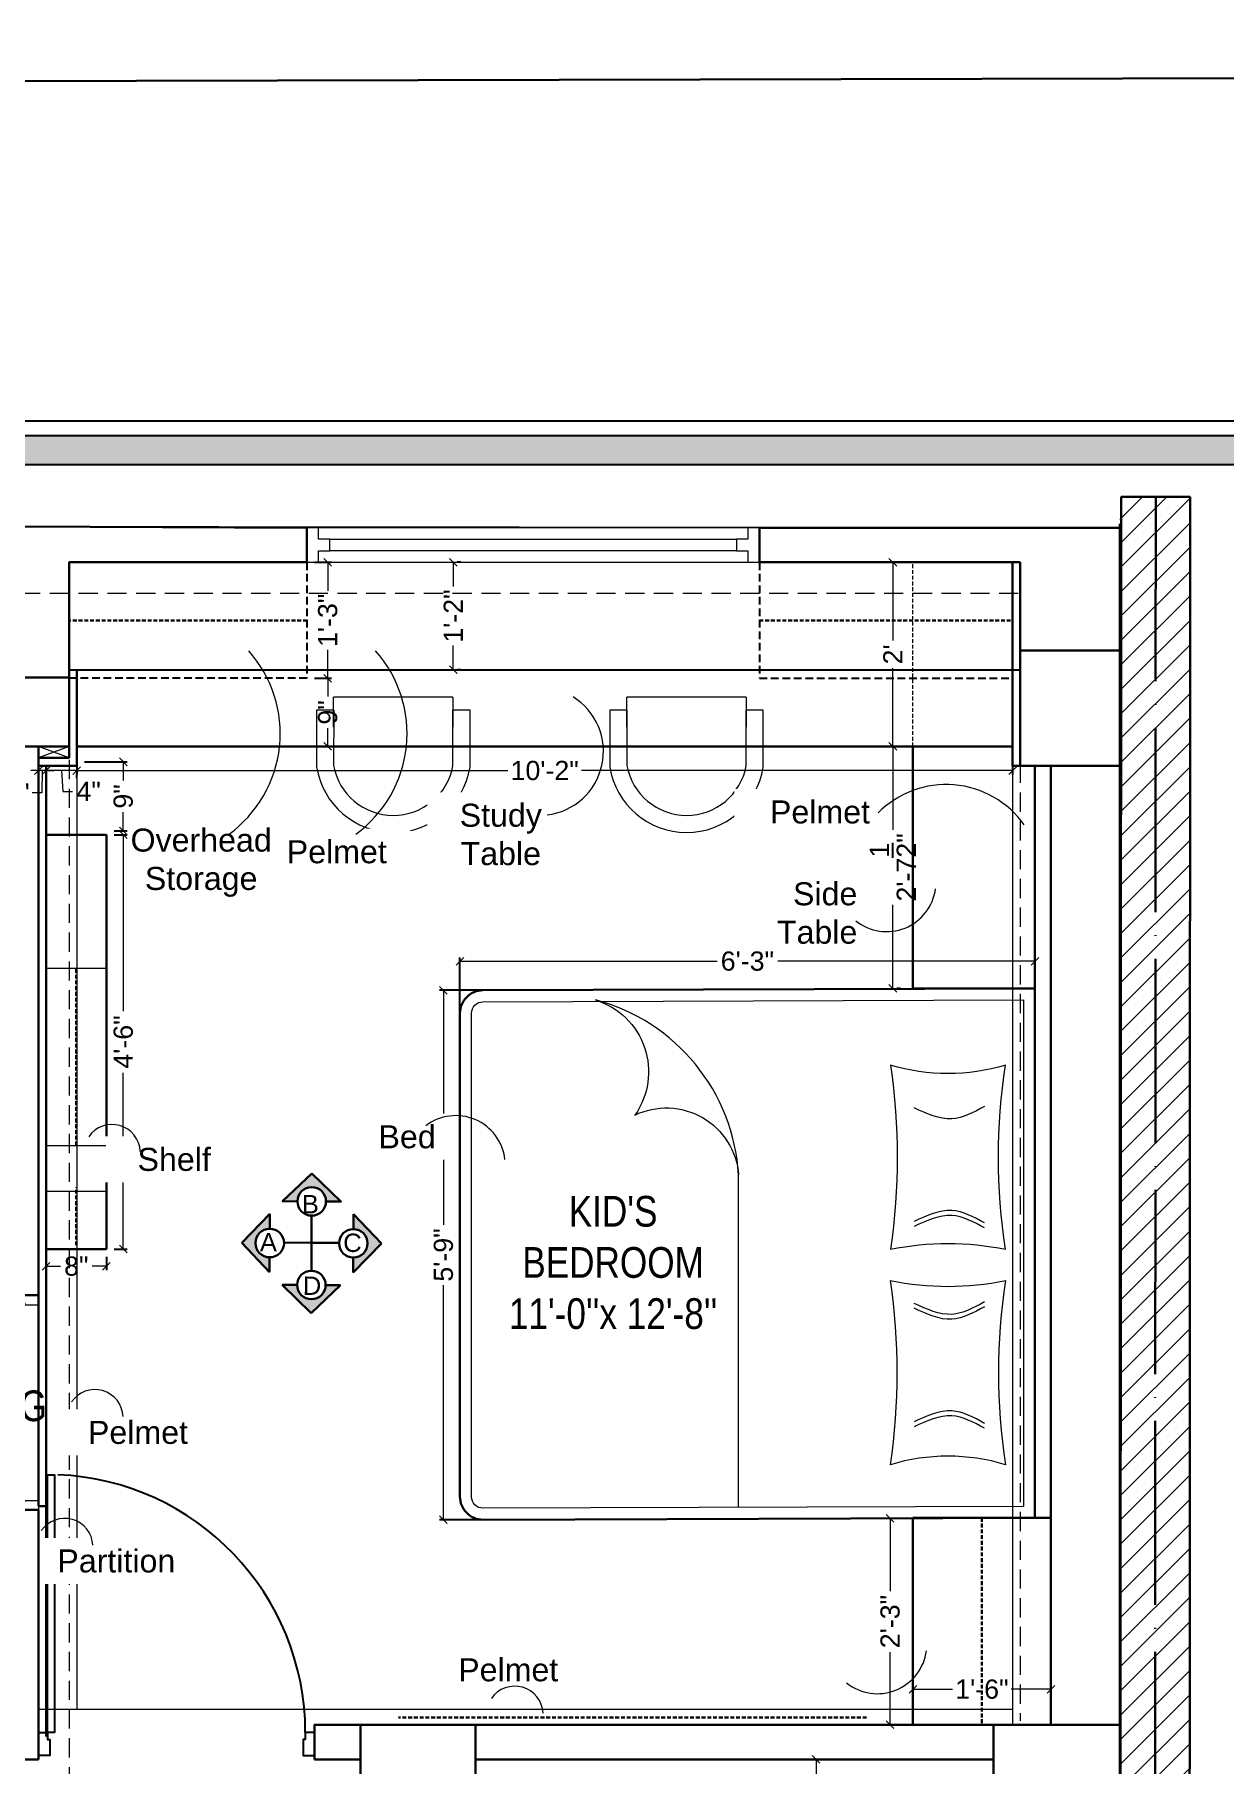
# Model space of a CAD drawing. Header units: millimetres. Extents: x 56222 to 3066687, y -650199 to -121287.
# Drawn here: x 127845.1 to 128000.2, y -185276.4 to -185050.9 of the extents above; entities that cross this region are included whole.
import ezdxf

# ---------------------------------------------------------------- set-up
doc = ezdxf.new("R2010")
doc.units = ezdxf.units.MM
doc.header["$MEASUREMENT"] = 0
doc.header["$PDMODE"] = 35
for name, pattern in [('00 . GROUND FLOOR$0$DASHED', [0.75, 0.5, -0.25]), ('00-Floor Plan$0$DASHED', [0.75, 0.5, -0.25]), ('ACAD_ISO04W100', [30, 24, -3, 0, -3]), ('DASHED', [0.75, 0.5, -0.25]), ('DASHED2', [0.375, 0.25, -0.125]), ('DASHEDX2', [1.5, 1, -0.5])]:
    doc.linetypes.add(name, pattern=pattern)
doc.layers.get('Defpoints').update_dxf_attribs({"color": 220})
doc.layers.add('AR DOOR', color=40, linetype='Continuous')
doc.layers.add('AR ELE-5', color=134, linetype='Continuous')
for name, color, linetype, lineweight in [('COLUMN', 1, 'Continuous', 30), ('dim05', 1, 'Continuous', 13), ('FIRST FLOOR', 7, 'Continuous', 9), ('FIRST FLOOR ( TEXT )', 7, 'Continuous', 9), ('FIRST FLOOR_( PLine )_', 251, 'Continuous', 30), ('FUR1', 1, 'Continuous', 0), ('FURNITURE', 32, 'Continuous', 9), ('GROUND FLOOR', 7, 'Continuous', 9), ('GROUND FLOOR  ( HATCH )', 251, 'Continuous', 9), ('Labelling', 1, 'Continuous', 25), ('NAME PLATE', 7, 'Continuous', 25), ('Text', 7, 'Continuous', 15), ('TILE', 14, 'Continuous', 9), ('wall', 7, 'Continuous', 30), ('WALL Dimensions', 1, 'Continuous', 0), ('X_PLOT', 1, 'Continuous', 9)]:
    doc.layers.add(name, color=color, linetype=linetype, lineweight=lineweight)
doc.layers.add('XX~SLAB ( PLINE )', color=251, linetype='Continuous', plot=False)
doc.styles.add('Arial', font='arial.ttf')
doc.styles.add('KATHA', font='swissc.ttf')
doc.styles.get("Standard").update_dxf_attribs({"font": 'arial.ttf', "height": 6})
doc.dimstyles.new('ISO-25', dxfattribs={"dimtxt": 2.5, "dimasz": 1, "dimexe": 0.5, "dimexo": 1, "dimtad": 0, "dimdec": 1, "dimlunit": 4, "dimtxsty": 'Standard', "dimblk": 'OBLIQUE', "dimcen": 2.5, "dimclrd": 1, "dimclre": 1, "dimclrt": 5, "dimadec": 0, "dimazin": 0, "dimtfac": 1, "dimtdec": 1, "dimtmove": 0, "dimatfit": 3, "dimfxl": 1, "dimlwd": -1, "dimarcsym": 0})

# ---------------------------------------------------------------- blocks, each defined once
blk = doc.blocks.new('LAYOUT FILE')
at = {"layer": 'NAME PLATE', "true_color": 0xd39e00}
h = blk.add_hatch(color=42, dxfattribs=at)
h.paths.add_polyline_path([(3346889.83, -513806.18), (3346889.83, -514260.7), (3347535.56, -514260.7), (3347535.56, -513806.18)])
h.paths.add_polyline_path([(3346894.36, -513810.71), (3347531.03, -513810.71), (3347531.03, -514256.17), (3346894.36, -514256.17)], flags=16)
at = {"layer": 'NAME PLATE', "color": 42, "true_color": 0xd39e00}
for points in [[(3346887.56, -513803.91), (3347537.83, -513803.91), (3347537.83, -514262.96), (3346887.56, -514262.96)], [(3346889.83, -513806.18), (3347535.56, -513806.18), (3347535.56, -514260.7), (3346889.83, -514260.7)], [(3346894.36, -513810.71), (3347531.03, -513810.71), (3347531.03, -514256.17), (3346894.36, -514256.17)]]:
    blk.add_lwpolyline(points, close=True, dxfattribs=at)
blk = doc.blocks.new('*U19')
for points in [[(-1160, 0), (-1120, 0), (-1120, 30), (-1110, 30), (-1110, 100), (-1160, 100)], [(40, 0), (0, 0), (0, 30), (-10, 30), (-10, 100), (40, 100)], [(0, 0), (0, -1120), (-30, -1120), (-30, 0)]]:
    blk.add_lwpolyline(points, close=True)
at = {"layer": 'AR ELE-5', "linetype": 'ByBlock', "ltscale": 15}
blk.add_arc((1.6, 0.7), 1121.6, 180.03474, 267.62699, dxfattribs=at)
blk = doc.blocks.new('_Oblique')
at = {"layer": 'wall', "color": 0, "lineweight": -2}
blk.add_line((-0.5, -0.5), (0.5, 0.5), dxfattribs=at)
blk = doc.blocks.new('*D334')
at = {"layer": 'Defpoints', "color": 0, "lineweight": 30, "transparency": 16777216}
for p in [(127957.92, -185119.7), (127957.01, -185143.7), (127957.92, -185143.7)]:
    blk.add_point(p, dxfattribs=at)
at = {"layer": 'dim05', "color": 1, "linetype": 'Continuous', "lineweight": -2, "transparency": 16777216}
for p, q in [((127956.92, -185119.7), (127956.51, -185119.7)), ((127956.92, -185143.7), (127956.51, -185143.7))]:
    blk.add_line(p, q, dxfattribs=at)
at = {"layer": 'dim05', "color": 1, "linetype": 'Continuous', "transparency": 16777216}
for p, q in [((127957.01, -185119.7), (127957.01, -185129.9)), ((127957.01, -185143.7), (127957.01, -185133.5))]:
    blk.add_line(p, q, dxfattribs=at)
at = {"layer": 'dim05', "color": 1, "transparency": 16777216}
for p, rotation in [((127957.01, -185119.7), 90), ((127957.01, -185143.7), 270)]:
    blk.add_blockref('_Oblique', p, dxfattribs=dict(at, rotation=rotation))
at = {"layer": 'dim05', "color": 5, "lineweight": 25, "transparency": 16777216, "insert": (127957.01, -185131.7), "char_height": 2.5, "attachment_point": 5, "rotation": 90, "style": 'Arial'}
blk.add_mtext("2'", dxfattribs=at)
blk = doc.blocks.new('*D335')
at = {"layer": 'Defpoints', "color": 0, "lineweight": 30, "transparency": 16777216}
for p in [(127957.92, -185143.7), (127957.01, -185175.23), (127957.01, -185175.23)]:
    blk.add_point(p, dxfattribs=at)
at = {"layer": 'dim05', "color": 1, "linetype": 'Continuous', "lineweight": -2, "transparency": 16777216}
for p, q in [((127956.92, -185143.7), (127956.51, -185143.7)), ((127958.01, -185175.23), (127957.51, -185175.23))]:
    blk.add_line(p, q, dxfattribs=at)
at = {"layer": 'dim05', "color": 1, "linetype": 'Continuous', "transparency": 16777216}
for p, q in [((127957.01, -185143.7), (127957.01, -185154.58)), ((127957.01, -185175.23), (127957.01, -185164.34))]:
    blk.add_line(p, q, dxfattribs=at)
at = {"layer": 'dim05', "color": 1, "transparency": 16777216}
for p, rotation in [((127957.01, -185143.7), 90), ((127957.01, -185175.23), 270)]:
    blk.add_blockref('_Oblique', p, dxfattribs=dict(at, rotation=rotation))
at = {"layer": 'dim05', "color": 5, "lineweight": 25, "transparency": 16777216, "insert": (127957.01, -185159.46), "char_height": 2.5, "attachment_point": 5, "rotation": 90, "style": 'Arial'}
blk.add_mtext('2\'-7{\\H1x;\\S1/2;}"', dxfattribs=at)
blk = doc.blocks.new('*D336')
at = {"layer": 'Defpoints', "color": 0, "lineweight": 30, "transparency": 16777216}
for p in [(127900.58, -185171.68), (127975.53, -185175.23), (127900.58, -185180.61)]:
    blk.add_point(p, dxfattribs=at)
at = {"layer": 'dim05', "color": 1, "linetype": 'Continuous', "lineweight": -2, "transparency": 16777216}
for p, q in [((127900.58, -185179.61), (127900.58, -185171.18)), ((127975.53, -185174.23), (127975.53, -185171.18))]:
    blk.add_line(p, q, dxfattribs=at)
at = {"layer": 'dim05', "color": 1, "linetype": 'Continuous', "transparency": 16777216}
for p, q in [((127900.58, -185171.68), (127934.1, -185171.68)), ((127975.53, -185171.68), (127942.01, -185171.68))]:
    blk.add_line(p, q, dxfattribs=at)
at = {"layer": 'dim05', "color": 1, "transparency": 16777216, "rotation": 180}
blk.add_blockref('_Oblique', (127900.58, -185171.68), dxfattribs=at)
at = {"layer": 'dim05', "color": 1, "transparency": 16777216}
blk.add_blockref('_Oblique', (127975.53, -185171.68), dxfattribs=at)
at = {"layer": 'dim05', "color": 5, "lineweight": 25, "transparency": 16777216, "insert": (127938.05, -185171.68), "char_height": 2.5, "attachment_point": 5, "style": 'Arial'}
blk.add_mtext('6\'-3"', dxfattribs=at)
blk = doc.blocks.new('*D337')
at = {"layer": 'Defpoints', "color": 0, "lineweight": 30, "transparency": 16777216}
for p in [(127905.02, -185175.47), (127898.43, -185244.47), (127905.78, -185244.47)]:
    blk.add_point(p, dxfattribs=at)
at = {"layer": 'dim05', "color": 1, "linetype": 'Continuous', "lineweight": -2, "transparency": 16777216}
for p, q in [((127904.02, -185175.47), (127897.93, -185175.47)), ((127904.78, -185244.47), (127897.93, -185244.47))]:
    blk.add_line(p, q, dxfattribs=at)
at = {"layer": 'dim05', "color": 1, "linetype": 'Continuous', "transparency": 16777216}
for p, q in [((127898.43, -185175.47), (127898.43, -185206.03)), ((127898.43, -185244.47), (127898.43, -185213.92))]:
    blk.add_line(p, q, dxfattribs=at)
at = {"layer": 'dim05', "color": 1, "transparency": 16777216}
for p, rotation in [((127898.43, -185175.47), 90), ((127898.43, -185244.47), 270)]:
    blk.add_blockref('_Oblique', p, dxfattribs=dict(at, rotation=rotation))
at = {"layer": 'dim05', "color": 5, "lineweight": 25, "transparency": 16777216, "insert": (127898.43, -185209.97), "char_height": 2.5, "attachment_point": 5, "rotation": 90, "style": 'Arial'}
blk.add_mtext('5\'-9"', dxfattribs=at)
blk = doc.blocks.new('*D338')
at = {"layer": 'Defpoints', "color": 0, "lineweight": 30, "transparency": 16777216}
for p in [(127850.62, -185143.7), (127972.62, -185143.7), (127972.62, -185146.84)]:
    blk.add_point(p, dxfattribs=at)
at = {"layer": 'dim05', "color": 1, "linetype": 'Continuous', "lineweight": -2, "transparency": 16777216}
for p, q in [((127850.62, -185144.7), (127850.62, -185147.34)), ((127972.62, -185144.7), (127972.62, -185147.34))]:
    blk.add_line(p, q, dxfattribs=at)
at = {"layer": 'dim05', "color": 1, "linetype": 'Continuous', "transparency": 16777216}
for p, q in [((127850.62, -185146.84), (127906.82, -185146.84)), ((127972.62, -185146.84), (127916.43, -185146.84))]:
    blk.add_line(p, q, dxfattribs=at)
at = {"layer": 'dim05', "color": 1, "transparency": 16777216, "rotation": 180}
blk.add_blockref('_Oblique', (127850.62, -185146.84), dxfattribs=at)
at = {"layer": 'dim05', "color": 1, "transparency": 16777216}
blk.add_blockref('_Oblique', (127972.62, -185146.84), dxfattribs=at)
at = {"layer": 'dim05', "color": 5, "lineweight": 25, "transparency": 16777216, "insert": (127911.62, -185146.84), "char_height": 2.5, "attachment_point": 5, "style": 'Arial'}
blk.add_mtext('10\'-2"', dxfattribs=at)
blk = doc.blocks.new('*D339')
at = {"layer": 'Defpoints', "color": 0, "lineweight": 30, "transparency": 16777216}
for p in [(127850.62, -185145.7), (127854.49, -185154.71), (127856.69, -185154.71)]:
    blk.add_point(p, dxfattribs=at)
at = {"layer": 'dim05', "color": 1, "linetype": 'Continuous', "lineweight": -2, "transparency": 16777216}
for p, q in [((127851.62, -185145.7), (127857.19, -185145.7)), ((127855.49, -185154.71), (127857.19, -185154.71))]:
    blk.add_line(p, q, dxfattribs=at)
at = {"layer": 'dim05', "color": 1, "linetype": 'Continuous', "transparency": 16777216}
for p, q in [((127856.69, -185145.7), (127856.69, -185148.14)), ((127856.69, -185154.71), (127856.69, -185152.27))]:
    blk.add_line(p, q, dxfattribs=at)
at = {"layer": 'dim05', "color": 1, "transparency": 16777216}
for p, rotation in [((127856.69, -185145.7), 90), ((127856.69, -185154.71), 270)]:
    blk.add_blockref('_Oblique', p, dxfattribs=dict(at, rotation=rotation))
at = {"layer": 'dim05', "color": 5, "lineweight": 25, "transparency": 16777216, "insert": (127856.69, -185150.21), "char_height": 2.5, "attachment_point": 5, "rotation": 90, "style": 'Arial'}
blk.add_mtext('9"', dxfattribs=at)
blk = doc.blocks.new('*D340')
at = {"layer": 'Defpoints', "color": 0, "lineweight": 30, "transparency": 16777216}
for p in [(127854.49, -185155.21), (127854.49, -185209.21), (127856.69, -185209.21)]:
    blk.add_point(p, dxfattribs=at)
at = {"layer": 'dim05', "color": 1, "linetype": 'Continuous', "lineweight": -2, "transparency": 16777216}
for p, q in [((127855.49, -185155.21), (127857.19, -185155.21)), ((127855.49, -185209.21), (127857.19, -185209.21))]:
    blk.add_line(p, q, dxfattribs=at)
at = {"layer": 'dim05', "color": 1, "linetype": 'Continuous', "transparency": 16777216}
for p, q in [((127856.69, -185155.21), (127856.69, -185178.21)), ((127856.69, -185209.21), (127856.69, -185186.21))]:
    blk.add_line(p, q, dxfattribs=at)
at = {"layer": 'dim05', "color": 1, "transparency": 16777216}
for p, rotation in [((127856.69, -185155.21), 90), ((127856.69, -185209.21), 270)]:
    blk.add_blockref('_Oblique', p, dxfattribs=dict(at, rotation=rotation))
at = {"layer": 'dim05', "color": 5, "lineweight": 25, "transparency": 16777216, "insert": (127856.69, -185182.21), "char_height": 2.5, "attachment_point": 5, "rotation": 90, "style": 'Arial'}
blk.add_mtext('4\'-6"', dxfattribs=at)
blk = doc.blocks.new('*D341')
at = {"layer": 'Defpoints', "color": 0, "lineweight": 30, "transparency": 16777216}
for p in [(127846.62, -185209.21), (127854.49, -185209.21), (127846.62, -185211.43)]:
    blk.add_point(p, dxfattribs=at)
at = {"layer": 'dim05', "color": 1, "linetype": 'Continuous', "lineweight": -2, "transparency": 16777216}
for p, q in [((127846.62, -185210.21), (127846.62, -185211.93)), ((127854.49, -185210.21), (127854.49, -185211.93))]:
    blk.add_line(p, q, dxfattribs=at)
at = {"layer": 'dim05', "color": 1, "linetype": 'Continuous', "transparency": 16777216}
for p, q in [((127846.62, -185211.43), (127848.49, -185211.43)), ((127854.49, -185211.43), (127852.62, -185211.43))]:
    blk.add_line(p, q, dxfattribs=at)
at = {"layer": 'dim05', "color": 1, "transparency": 16777216, "rotation": 180}
blk.add_blockref('_Oblique', (127846.62, -185211.43), dxfattribs=at)
at = {"layer": 'dim05', "color": 1, "transparency": 16777216}
blk.add_blockref('_Oblique', (127854.49, -185211.43), dxfattribs=at)
at = {"layer": 'dim05', "color": 5, "lineweight": 25, "transparency": 16777216, "insert": (127850.56, -185211.43), "char_height": 2.5, "attachment_point": 5, "style": 'Arial'}
blk.add_mtext('8"', dxfattribs=at)
blk = doc.blocks.new('*D342')
at = {"layer": 'Defpoints', "color": 0, "lineweight": 30, "transparency": 16777216}
for p in [(127957.77, -185244.29), (127956.66, -185271.2), (127957.77, -185271.2)]:
    blk.add_point(p, dxfattribs=at)
at = {"layer": 'dim05', "color": 1, "linetype": 'Continuous', "lineweight": -2, "transparency": 16777216}
for p, q in [((127956.77, -185244.29), (127956.16, -185244.29)), ((127956.77, -185271.2), (127956.16, -185271.2))]:
    blk.add_line(p, q, dxfattribs=at)
at = {"layer": 'dim05', "color": 1, "linetype": 'Continuous', "transparency": 16777216}
for p, q in [((127956.66, -185244.29), (127956.66, -185253.77)), ((127956.66, -185271.2), (127956.66, -185261.71))]:
    blk.add_line(p, q, dxfattribs=at)
at = {"layer": 'dim05', "color": 1, "transparency": 16777216}
for p, rotation in [((127956.66, -185244.29), 90), ((127956.66, -185271.2), 270)]:
    blk.add_blockref('_Oblique', p, dxfattribs=dict(at, rotation=rotation))
at = {"layer": 'dim05', "color": 5, "lineweight": 25, "transparency": 16777216, "insert": (127956.66, -185257.74), "char_height": 2.5, "attachment_point": 5, "rotation": 90, "style": 'Arial'}
blk.add_mtext('2\'-3"', dxfattribs=at)
blk = doc.blocks.new('*D343')
at = {"layer": 'Defpoints', "color": 0, "lineweight": 30, "transparency": 16777216}
for p in [(127959.62, -185256.85), (127977.62, -185256.85), (127977.62, -185266.56)]:
    blk.add_point(p, dxfattribs=at)
at = {"layer": 'dim05', "color": 1, "linetype": 'Continuous', "lineweight": -2, "transparency": 16777216}
for p, q in [((127959.62, -185257.85), (127959.62, -185267.06)), ((127977.62, -185257.85), (127977.62, -185267.06))]:
    blk.add_line(p, q, dxfattribs=at)
at = {"layer": 'dim05', "color": 1, "linetype": 'Continuous', "transparency": 16777216}
for p, q in [((127959.62, -185266.56), (127964.79, -185266.56)), ((127977.62, -185266.56), (127972.45, -185266.56))]:
    blk.add_line(p, q, dxfattribs=at)
at = {"layer": 'dim05', "color": 1, "transparency": 16777216, "rotation": 180}
blk.add_blockref('_Oblique', (127959.62, -185266.56), dxfattribs=at)
at = {"layer": 'dim05', "color": 1, "transparency": 16777216}
blk.add_blockref('_Oblique', (127977.62, -185266.56), dxfattribs=at)
at = {"layer": 'dim05', "color": 5, "lineweight": 25, "transparency": 16777216, "insert": (127968.62, -185266.56), "char_height": 2.5, "attachment_point": 5, "style": 'Arial'}
blk.add_mtext('1\'-6"', dxfattribs=at)
blk = doc.blocks.new('*D344')
at = {"layer": 'Defpoints', "color": 0, "lineweight": 30, "transparency": 16777216}
for p in [(127846.62, -185146.84), (127846.62, -185146.84), (127850.62, -185146.84)]:
    blk.add_point(p, dxfattribs=at)
at = {"layer": 'dim05', "color": 1, "linetype": 'Continuous', "transparency": 16777216}
for p, q in [((127850.62, -185146.84), (127846.62, -185146.84)), ((127848.62, -185146.84), (127848.81, -185149.55)), ((127848.81, -185149.55), (127850.06, -185149.55))]:
    blk.add_line(p, q, dxfattribs=at)
at = {"layer": 'dim05', "color": 1, "linetype": 'Continuous', "lineweight": -2, "transparency": 16777216}
for p, q in [((127846.62, -185147.84), (127846.62, -185147.34)), ((127850.62, -185147.84), (127850.62, -185147.34))]:
    blk.add_line(p, q, dxfattribs=at)
at = {"layer": 'dim05', "color": 1, "transparency": 16777216, "rotation": 180}
blk.add_blockref('_Oblique', (127846.62, -185146.84), dxfattribs=at)
at = {"layer": 'dim05', "color": 1, "transparency": 16777216}
blk.add_blockref('_Oblique', (127850.62, -185146.84), dxfattribs=at)
at = {"layer": 'dim05', "color": 5, "lineweight": 25, "transparency": 16777216, "insert": (127852.17, -185149.55), "char_height": 2.5, "attachment_point": 5, "style": 'Arial'}
blk.add_mtext('4"', dxfattribs=at)
blk = doc.blocks.new('*D345')
at = {"layer": 'Defpoints', "color": 0, "lineweight": 30, "transparency": 16777216}
for p in [(127845.62, -185146.84), (127845.62, -185146.84), (127846.62, -185146.84)]:
    blk.add_point(p, dxfattribs=at)
at = {"layer": 'dim05', "color": 1, "linetype": 'Continuous', "transparency": 16777216}
for p, q in [((127845.62, -185146.84), (127844.62, -185146.84)), ((127846.62, -185146.84), (127845.62, -185146.84)), ((127846.62, -185146.84), (127845.62, -185146.84)), ((127846.12, -185146.84), (127846.07, -185149.74)), ((127846.62, -185146.84), (127847.62, -185146.84)), ((127846.07, -185149.74), (127844.82, -185149.74))]:
    blk.add_line(p, q, dxfattribs=at)
at = {"layer": 'dim05', "color": 1, "linetype": 'Continuous', "lineweight": -2, "transparency": 16777216}
for p, q in [((127845.62, -185147.84), (127845.62, -185147.34)), ((127846.62, -185147.84), (127846.62, -185147.34))]:
    blk.add_line(p, q, dxfattribs=at)
at = {"layer": 'dim05', "color": 1, "transparency": 16777216}
blk.add_blockref('_Oblique', (127845.62, -185146.84), dxfattribs=at)
at = {"layer": 'dim05', "color": 1, "transparency": 16777216, "rotation": 180}
blk.add_blockref('_Oblique', (127846.62, -185146.84), dxfattribs=at)
at = {"layer": 'dim05', "color": 5, "lineweight": 25, "transparency": 16777216, "insert": (127842.88, -185149.74), "char_height": 2.5, "attachment_point": 5, "style": 'Arial'}
blk.add_mtext('1"', dxfattribs=at)
blk = doc.blocks.new('*D346')
at = {"layer": 'Defpoints', "color": 0, "lineweight": 30, "transparency": 16777216}
for p in [(127880.62, -185119.7), (127880.62, -185134.81), (127883.34, -185134.81)]:
    blk.add_point(p, dxfattribs=at)
at = {"layer": 'dim05', "color": 1, "linetype": 'Continuous', "lineweight": -2, "transparency": 16777216}
for p, q in [((127881.62, -185119.7), (127883.84, -185119.7)), ((127881.62, -185134.81), (127883.84, -185134.81))]:
    blk.add_line(p, q, dxfattribs=at)
at = {"layer": 'dim05', "color": 1, "linetype": 'Continuous', "transparency": 16777216}
for p, q in [((127883.34, -185119.7), (127883.34, -185123.43)), ((127883.34, -185134.81), (127883.34, -185131.09))]:
    blk.add_line(p, q, dxfattribs=at)
at = {"layer": 'dim05', "color": 1, "transparency": 16777216}
for p, rotation in [((127883.34, -185119.7), 90), ((127883.34, -185134.81), 270)]:
    blk.add_blockref('_Oblique', p, dxfattribs=dict(at, rotation=rotation))
at = {"layer": 'dim05', "color": 5, "lineweight": 25, "transparency": 16777216, "insert": (127883.34, -185127.26), "char_height": 2.5, "attachment_point": 5, "rotation": 90, "style": 'Arial'}
blk.add_mtext('1\'-3"', dxfattribs=at)
blk = doc.blocks.new('*D347')
at = {"layer": 'Defpoints', "color": 0, "lineweight": 30, "transparency": 16777216}
for p in [(127880.62, -185134.81), (127880.62, -185143.7), (127883.34, -185143.7)]:
    blk.add_point(p, dxfattribs=at)
at = {"layer": 'dim05', "color": 1, "linetype": 'Continuous', "lineweight": -2, "transparency": 16777216}
for p, q in [((127881.62, -185134.81), (127883.84, -185134.81)), ((127881.62, -185143.7), (127883.84, -185143.7))]:
    blk.add_line(p, q, dxfattribs=at)
at = {"layer": 'dim05', "color": 1, "linetype": 'Continuous', "transparency": 16777216}
for p, q in [((127883.34, -185134.81), (127883.34, -185137.19)), ((127883.34, -185143.7), (127883.34, -185141.32))]:
    blk.add_line(p, q, dxfattribs=at)
at = {"layer": 'dim05', "color": 1, "transparency": 16777216}
for p, rotation in [((127883.34, -185134.81), 90), ((127883.34, -185143.7), 270)]:
    blk.add_blockref('_Oblique', p, dxfattribs=dict(at, rotation=rotation))
at = {"layer": 'dim05', "color": 5, "lineweight": 25, "transparency": 16777216, "insert": (127883.34, -185139.26), "char_height": 2.5, "attachment_point": 5, "rotation": 90, "style": 'Arial'}
blk.add_mtext('9"', dxfattribs=at)
blk = doc.blocks.new('*D348')
at = {"layer": 'Defpoints', "color": 0, "lineweight": 30, "transparency": 16777216}
for p in [(127899.71, -185119.7), (127899.71, -185133.7), (127899.71, -185133.7)]:
    blk.add_point(p, dxfattribs=at)
at = {"layer": 'dim05', "color": 1, "linetype": 'Continuous', "transparency": 16777216}
for p, q in [((127899.71, -185119.7), (127899.71, -185122.87)), ((127899.71, -185133.7), (127899.71, -185130.53))]:
    blk.add_line(p, q, dxfattribs=at)
at = {"layer": 'dim05', "color": 1, "linetype": 'Continuous', "lineweight": -2, "transparency": 16777216}
for p, q in [((127900.71, -185119.7), (127900.21, -185119.7)), ((127900.71, -185133.7), (127900.21, -185133.7))]:
    blk.add_line(p, q, dxfattribs=at)
at = {"layer": 'dim05', "color": 1, "transparency": 16777216}
for p, rotation in [((127899.71, -185119.7), 90), ((127899.71, -185133.7), 270)]:
    blk.add_blockref('_Oblique', p, dxfattribs=dict(at, rotation=rotation))
at = {"layer": 'dim05', "color": 5, "lineweight": 25, "transparency": 16777216, "insert": (127899.71, -185126.7), "char_height": 2.5, "attachment_point": 5, "rotation": 90, "style": 'Arial'}
blk.add_mtext('1\'-2"', dxfattribs=at)
blk = doc.blocks.new('*D380')
at = {"layer": 'Defpoints', "color": 0, "lineweight": 30, "transparency": 16777216}
for p in [(127947.01, -185275.7), (127949.17, -185275.7), (127949.17, -185309.18)]:
    blk.add_point(p, dxfattribs=at)
at = {"layer": 'dim05', "color": 1, "linetype": 'Continuous', "lineweight": -2, "transparency": 16777216}
for p, q in [((127948.17, -185275.7), (127946.51, -185275.7)), ((127948.17, -185309.18), (127946.51, -185309.18))]:
    blk.add_line(p, q, dxfattribs=at)
at = {"layer": 'dim05', "color": 1, "linetype": 'Continuous', "transparency": 16777216}
for p, q in [((127947.01, -185275.7), (127947.01, -185287.56)), ((127947.01, -185309.18), (127947.01, -185297.32))]:
    blk.add_line(p, q, dxfattribs=at)
at = {"layer": 'dim05', "color": 1, "transparency": 16777216}
for p, rotation in [((127947.01, -185275.7), 90), ((127947.01, -185309.18), 270)]:
    blk.add_blockref('_Oblique', p, dxfattribs=dict(at, rotation=rotation))
at = {"layer": 'dim05', "color": 5, "lineweight": 25, "transparency": 16777216, "insert": (127947.01, -185292.44), "char_height": 2.5, "attachment_point": 5, "rotation": 90, "style": 'Arial'}
blk.add_mtext('2\'-9{\\H1x;\\S1/2;}"', dxfattribs=at)

msp = doc.modelspace()

# ---------------------------------------------------------------- hatches: boundary and pattern name
at = {"layer": 'dim05', "lineweight": 30, "true_color": 0x636466, "transparency": 33554687}
h = msp.add_hatch(color=251, dxfattribs=at)
h.dxf.hatch_style = 1
h.paths.add_polyline_path([(127875.77, -185212.21), (127875.77, -185210.27, -1), (127875.79, -185206.55), (127875.79, -185204.61), (127872.13, -185208.4)])
h.paths.add_polyline_path([(127881.19, -185217.53), (127885.01, -185213.89), (127883.07, -185213.89, -0.413095), (127881.21, -185215.74, -0.415333), (127879.35, -185213.87), (127877.41, -185213.87)])
h.paths.add_polyline_path([(127890.33, -185208.47), (127886.69, -185204.65), (127886.69, -185206.6, -1), (127886.67, -185210.31), (127886.66, -185212.25)])
h.paths.add_polyline_path([(127883.11, -185202.99), (127885.05, -185203), (127881.26, -185199.33), (127877.45, -185202.97), (127879.39, -185202.98, -0.413313), (127881.25, -185201.13, -0.415552)])
at = {"layer": 'GROUND FLOOR  ( HATCH )', "transparency": 33554687}
h = msp.add_hatch(dxfattribs=at)
h.set_pattern_fill('ANSI31', color=6, scale=18, style=0)
h.set_pattern_definition([(45, (11454.9384, -22812.0268), (-1.590990258, 1.590990258), [])])
h.paths.add_polyline_path([(127995.62, -185111.18), (127986.62, -185111.18), (127986.62, -185425.2), (127995.62, -185425.2)])

# ---------------------------------------------------------------- linework, layer by layer
at = {"layer": 'COLUMN', "transparency": 33554687}
for points in [[(127973.62, -185131.2), (127986.62, -185131.2), (127986.62, -185146.2), (127973.62, -185146.2)], [(127973.62, -185131.2), (127986.62, -185131.2), (127986.62, -185146.2), (127973.62, -185146.2)], [(127841.12, -185134.7), (127849.62, -185134.7), (127849.62, -185143.7), (127841.12, -185143.7)], [(127902.62, -185271.2), (127902.62, -185281.7), (127887.62, -185281.7), (127887.62, -185271.2)], [(127970.12, -185271.2), (127986.62, -185271.2), (127986.62, -185281.7), (127970.12, -185281.7)]]:
    msp.add_lwpolyline(points, close=True, dxfattribs=at)
at = {"layer": 'FIRST FLOOR', "transparency": 33554687}
for p, q in [((127986.62, -185114.7), (127986.62, -185425.2)), ((127845.62, -185275.2), (127845.62, -185246.7)), ((127887.62, -185271.2), (127887.62, -185275.2))]:
    msp.add_line(p, q, dxfattribs=at)
msp.add_lwpolyline([(127939.62, -185115.2), (127938.12, -185115.2), (127938.12, -185116.7), (127936.62, -185116.7), (127936.62, -185118.2), (127883.62, -185118.2), (127883.62, -185116.7), (127882.12, -185116.7), (127882.12, -185115.2), (127880.62, -185115.2), (127880.62, -185119.7), (127882.12, -185119.7), (127882.12, -185118.2), (127883.62, -185118.2), (127883.62, -185116.7), (127936.62, -185116.7), (127936.62, -185118.2), (127938.12, -185118.2), (127938.12, -185119.7), (127939.62, -185119.7), (127939.62, -185115.2), (127880.62, -185115.2), (127880.62, -185119.7), (127939.62, -185119.7)], close=True, dxfattribs=at)
at = {"layer": 'FIRST FLOOR_( PLine )_', "transparency": 33554687}
for p, q in [((127939.62, -185115.2), (127939.62, -185119.7)), ((127986.62, -185115.2), (127941.62, -185115.2)), ((127986.62, -185425.2), (127986.62, -185114.7)), ((127941.62, -185119.7), (127973.62, -185119.7)), ((127973.62, -185119.7), (127973.62, -185132.16)), ((127973.62, -185119.7), (127973.62, -185131.2)), ((127977.62, -185147.7), (127977.62, -185270.7)), ((127845.62, -185243.2), (127841.12, -185243.2)), ((127845.62, -185275.7), (127845.62, -185243.2)), ((127845.62, -185275.2), (127845.62, -185246.7)), ((127976.12, -185271.2), (127887.62, -185271.2)), ((127887.62, -185271.2), (127887.62, -185275.2)), ((127748.12, -185275.7), (127845.62, -185275.7)), ((127835.97, -185275.7), (127845.62, -185275.7)), ((127902.62, -185275.7), (127970.12, -185275.7))]:
    msp.add_line(p, q, dxfattribs=at)
for points in [[(127767.62, -185119.2), (127841.12, -185119.2), (127841.12, -185215.2), (127845.62, -185215.2), (127845.62, -185143.7), (127849.62, -185143.7), (127849.62, -185119.7), (127880.62, -185119.7), (127880.62, -185115.2), (127767.62, -185114.7)], [(127986.62, -185270.7), (127986.62, -185115.2), (127939.62, -185115.2), (127939.62, -185119.7), (127973.62, -185119.7)], [(127977.62, -185146.2), (127977.62, -185270.7)], [(127976.12, -185271.2), (127887.62, -185271.2), (127887.62, -185275.7)]]:
    msp.add_lwpolyline(points, dxfattribs=at)
at = {"layer": 'FIRST FLOOR_( PLine )_', "lineweight": 15, "transparency": 33554687}
for points in [[(127843.12, -185215.2), (127843.12, -185216.2), (127843.87, -185216.2), (127843.87, -185216.45), (127845.62, -185216.45), (127845.62, -185215.2)], [(127843.12, -185243.2), (127843.12, -185242.2), (127843.87, -185242.2), (127843.87, -185241.95), (127845.62, -185241.95), (127845.62, -185243.2)]]:
    msp.add_lwpolyline(points, close=True, dxfattribs=at)
at = {"layer": 'FIRST FLOOR_( PLine )_', "transparency": 33554687}
msp.add_lwpolyline([(127881.62, -185275.7), (127887.62, -185275.7), (127887.62, -185271.2), (127881.62, -185271.2)], close=True, dxfattribs=at)
msp.add_lwpolyline([(127881.62, -185275.7), (127887.62, -185275.7), (127887.62, -185271.2), (127881.62, -185271.2)], close=True, dxfattribs=at)
at = {"layer": 'FUR1', "color": 252, "true_color": 0x939598}
msp.add_arc((127955, -185260.69, -2.49), 6.45, 231.467, 352.42, dxfattribs=at)
at = {"layer": 'FURNITURE', "linetype": '00 . GROUND FLOOR$0$DASHED', "lineweight": 5}
msp.add_line((127959.62, -185143.7), (127959.62, -185119.7), dxfattribs=at)
at = {"layer": 'FURNITURE', "lineweight": 30}
for p, q in [((127972.62, -185119.7), (127972.62, -185146.2)), ((127850.62, -185133.7), (127850.62, -185146.2)), ((127849.62, -185145.2), (127849.62, -185143.7)), ((127850.62, -185143.7), (127972.62, -185143.7)), ((127849.62, -185145.2), (127845.62, -185145.2)), ((127850.62, -185146.2), (127845.62, -185146.2)), ((127846.62, -185272.7), (127846.62, -185146.2)), ((127975.53, -185146.2), (127972.62, -185146.2)), ((127846.62, -185155.21), (127854.49, -185155.21)), ((127854.49, -185155.21), (127854.49, -185209.21)), ((127854.49, -185209.21), (127846.62, -185209.21)), ((127845.62, -185214.7), (127845.62, -185242.7)), ((127845.62, -185242.7), (127846.62, -185242.7))]:
    msp.add_line(p, q, dxfattribs=at)
at = {"layer": 'FURNITURE', "lineweight": 25}
msp.add_line((127849.62, -185133.7), (127973.62, -185133.7), dxfattribs=at)
at = {"layer": 'FURNITURE'}
for p, q in [((127884.11, -185141.18, -0.04), (127884.11, -185137.27, -0.04)), ((127899.66, -185137.27, -0.04), (127884.11, -185137.27, -0.04)), ((127899.66, -185137.27, -0.04), (127899.66, -185141.18, -0.04)), ((127922.34, -185141.18, -0.04), (127922.34, -185137.27, -0.04)), ((127937.89, -185137.27, -0.04), (127922.34, -185137.27, -0.04)), ((127937.89, -185137.27, -0.04), (127937.89, -185141.18, -0.04)), ((127936.9, -185242.73), (127936.9, -185199.53))]:
    msp.add_line(p, q, dxfattribs=at)
at = {"layer": 'FURNITURE', "lineweight": 5}
for p, q in [((127849.62, -185143.7), (127845.62, -185145.2)), ((127849.62, -185145.2), (127845.62, -185143.7)), ((127850.62, -185146.2), (127850.62, -185269.2)), ((127972.62, -185146.2), (127972.62, -185271.2)), ((127846.62, -185172.59), (127854.49, -185172.59)), ((127846.56, -185201.67), (127854.43, -185201.67)), ((127972.62, -185269.2), (127845.62, -185269.2))]:
    msp.add_line(p, q, dxfattribs=at)
at = {"layer": 'FURNITURE', "color": 3, "linetype": '00-Floor Plan$0$DASHED', "lineweight": 30}
for p, q in [((127850.56, -185195.69), (127850.56, -185172.59)), ((127850.56, -185208.71), (127850.56, -185201.17))]:
    msp.add_line(p, q, dxfattribs=at)
at = {"layer": 'FURNITURE', "linetype": 'DASHEDX2', "lineweight": 25}
for points in [[(127880.62, -185119.7), (127880.62, -185134.81), (127849.62, -185134.81), (127849.62, -185119.7)], [(127939.62, -185119.7), (127939.62, -185134.81), (127972.62, -185134.81), (127972.62, -185119.7)]]:
    msp.add_lwpolyline(points, close=True, dxfattribs=at)
at = {"layer": 'FURNITURE', "elevation": -0.04, "flags": 128}
for points in [[(127884.12, -185138.96), (127881.89, -185138.96), (127881.89, -185146.34, 0.853613), (127901.89, -185146.39), (127901.89, -185138.96), (127899.67, -185138.96)], [(127884.12, -185141.18), (127884.12, -185138.96), (127884.11, -185146.16, 0.835758), (127899.67, -185146.2), (127899.67, -185141.18), (127899.67, -185138.96)], [(127922.35, -185138.96), (127920.12, -185138.96), (127920.12, -185146.34, 0.853613), (127940.12, -185146.39), (127940.12, -185138.96), (127937.9, -185138.96)], [(127922.35, -185141.18), (127922.35, -185138.96), (127922.35, -185146.16, 0.835758), (127937.9, -185146.2), (127937.9, -185141.18), (127937.9, -185138.96)]]:
    msp.add_lwpolyline(points, format="xyb", dxfattribs=at)
at = {"layer": 'FURNITURE', "lineweight": 30}
msp.add_lwpolyline([(127972.62, -185143.7), (127959.62, -185143.7), (127959.62, -185175.23), (127975.53, -185175.23), (127975.53, -185146.2)], dxfattribs=at)
for points in [[(127977.62, -185146.2), (127977.62, -185244.23), (127975.53, -185244.23), (127975.53, -185146.2)], [(127977.62, -185244.23), (127959.62, -185244.23), (127959.62, -185271.2), (127977.62, -185271.2)]]:
    msp.add_lwpolyline(points, close=True, dxfattribs=at)
msp.add_lwpolyline([(127900.58, -185241.47), (127900.58, -185178.47, -0.414214), (127903.58, -185175.47), (127975.53, -185175.23), (127975.53, -185244.23), (127903.58, -185244.47, -0.414214)], format="xyb", close=True, dxfattribs=at)
at = {"layer": 'FURNITURE'}
for points in [[(127902.08, -185241.47), (127902.08, -185178.47, -0.414214), (127903.58, -185176.97), (127974.03, -185176.73), (127974.03, -185242.73), (127903.58, -185242.97, -0.414214)], [(127923.38, -185191.74, -0.527965), (127936.9, -185199.53, 0.323475), (127918.26, -185176.73, -0.508743), (127923.38, -185191.74)]]:
    msp.add_lwpolyline(points, format="xyb", close=True, dxfattribs=at)
at = {"layer": 'FURNITURE', "elevation": -0.01}
for points in [[(127956.7, -185209.22, -0.100586), (127971.7, -185209.22, -0.075726), (127971.7, -185185.22, -0.148967), (127956.7, -185185.22, -0.074116)], [(127956.7, -185213.3, 0.100586), (127971.7, -185213.3, 0.075726), (127971.7, -185237.3, 0.148967), (127956.7, -185237.3, 0.074116)]]:
    msp.add_lwpolyline(points, format="xyb", close=True, dxfattribs=at)
at = {"layer": 'FURNITURE'}
for points in [[(127968.97, -185190.6, -0.01), (127967.55, -185191.37, -0.01), (127964.56, -185193.01, -0.01), (127961.44, -185191.57, -0.01), (127959.8, -185190.81, -0.01)], [(127968.97, -185205.79, -0.01), (127967.55, -185205.02, -0.01), (127964.56, -185203.39, -0.01), (127961.44, -185204.83, -0.01), (127959.8, -185205.59, -0.01)], [(127968.97, -185206.44, -0.01), (127967.55, -185205.67, -0.01), (127964.56, -185204.04, -0.01), (127961.44, -185205.48, -0.01), (127959.8, -185206.24, -0.01)], [(127968.97, -185216.08, -0.01), (127967.55, -185216.85, -0.01), (127964.56, -185218.48, -0.01), (127961.44, -185217.04, -0.01), (127959.8, -185216.28, -0.01)], [(127968.97, -185216.72, -0.01), (127967.55, -185217.49, -0.01), (127964.56, -185219.12, -0.01), (127961.44, -185217.68, -0.01), (127959.8, -185216.92, -0.01)], [(127968.97, -185231.91, -0.01), (127967.55, -185231.14, -0.01), (127964.56, -185229.51, -0.01), (127961.44, -185230.95, -0.01), (127959.8, -185231.71, -0.01)], [(127968.97, -185232.56, -0.01), (127967.55, -185231.78, -0.01), (127964.56, -185230.15, -0.01), (127961.44, -185231.59, -0.01), (127959.8, -185232.35, -0.01)]]:
    msp.add_open_spline(points, degree=3, knots=[0, 0, 0, 0, 4.577917, 9.671137, 9.671137, 9.671137, 9.671137], dxfattribs=at)
at = {"layer": 'GROUND FLOOR', "color": 1, "linetype": 'ACAD_ISO04W100', "transparency": 33554687}
msp.add_line((127991.28, -185111.18), (127991.12, -185425.2), dxfattribs=at)
at = {"layer": 'GROUND FLOOR', "transparency": 33554687}
for p, q in [((127995.78, -185111.18), (127995.62, -185452.32)), ((127986.71, -185260.33), (127986.62, -185452.32))]:
    msp.add_line(p, q, dxfattribs=at)
at = {"layer": 'GROUND FLOOR', "color": 3, "linetype": 'DASHED', "lineweight": 30}
for p, q in [((127880.62, -185127.26), (127849.62, -185127.26)), ((127939.62, -185127.26), (127972.62, -185127.26)), ((127968.62, -185244.23), (127968.62, -185271.2)), ((127953.58, -185270.25), (127892.55, -185270.25))]:
    msp.add_line(p, q, dxfattribs=at)
at = {"layer": 'GROUND FLOOR', "color": 6, "lineweight": 30, "transparency": 33554687}
msp.add_lwpolyline([(127995.78, -185111.18), (127986.78, -185111.18), (127986.62, -185442.82), (127995.62, -185442.82)], close=True, dxfattribs=at)
at = {"layer": 'Labelling', "color": 251, "linetype": 'DASHED2', "lineweight": 0, "ltscale": 10, "true_color": 0x636466, "transparency": 33554687}
for p, q in [((127973.62, -185119.7), (127973.62, -185270.7)), ((127749.62, -185123.7), (127973.62, -185123.7)), ((127849.62, -185141.7), (127849.62, -185279.7))]:
    msp.add_line(p, q, dxfattribs=at)
at = {"layer": 'Text', "color": 18, "lineweight": 30, "true_color": 0x000000}
for p, q in [((127872.13, -185208.4), (127875.79, -185204.61)), ((127875.79, -185206.55), (127875.79, -185204.61)), ((127881.22, -185212.02), (127881.24, -185204.84)), ((127886.69, -185206.6), (127886.69, -185204.65)), ((127890.33, -185208.47), (127886.69, -185204.65)), ((127877.64, -185208.36), (127881.23, -185208.37)), ((127884.82, -185208.38), (127881.23, -185208.37))]:
    msp.add_line(p, q, dxfattribs=at)
for points in [[(127881.26, -185199.33), (127877.45, -185202.97), (127879.39, -185202.98)], [(127881.26, -185199.33), (127885.05, -185203), (127883.11, -185202.99)]]:
    msp.add_lwpolyline(points, dxfattribs=at)
for centre in [(127881.25, -185202.98), (127875.78, -185208.41), (127886.68, -185208.45), (127881.21, -185213.88)]:
    msp.add_circle(centre, 1.86, dxfattribs=at)
at = {"layer": 'TILE', "color": 3, "lineweight": 30}
msp.add_lwpolyline([(127491.58, -185057.82), (130425.3, -185050.92), (130425.3, -185611.1), (127491.58, -185617.99)], close=True, dxfattribs=at)
at = {"layer": 'WALL Dimensions', "color": 18, "lineweight": 30, "true_color": 0x000000}
for p, q in [((127872.13, -185208.4), (127875.77, -185212.21)), ((127890.33, -185208.47), (127886.66, -185212.25)), ((127875.77, -185210.27), (127875.77, -185212.21)), ((127886.67, -185210.31), (127886.66, -185212.25)), ((127879.35, -185213.87), (127877.41, -185213.87)), ((127881.19, -185217.53), (127877.41, -185213.87)), ((127881.19, -185217.53), (127885.01, -185213.89)), ((127883.07, -185213.89), (127885.01, -185213.89))]:
    msp.add_line(p, q, dxfattribs=at)
at = {"layer": 'X_PLOT', "linetype": 'ACAD_ISO04W100', "lineweight": 30, "transparency": 33554687}
msp.add_line((127991.28, -185111.18), (127991.12, -185452.32), dxfattribs=at)
at = {"layer": 'XX~SLAB ( PLINE )', "transparency": 33554687}
msp.add_lwpolyline([(127829.95, -185115.01), (127986.62, -185115.2), (127986.62, -185425.2), (127977.62, -185425.2), (127957.82, -185425.2), (127917.48, -185425.2), (127892.12, -185425.2), (127749.62, -185425.2), (127749.62, -185461.2), (127581.62, -185461.2), (127581.62, -185114.7)], dxfattribs=at)

# ---------------------------------------------------------------- block references
at = {"layer": 'AR DOOR', "linetype": 'ByBlock', "lineweight": -2, "transparency": 33554687, "extrusion": (0, 0, -1), "xscale": -0.02999999999996949, "yscale": 0.02999999999996949, "zscale": -0.02999999999996949, "rotation": 180}
msp.add_blockref('*U19', (-127846.82, -185272.2), dxfattribs=at)
at = {"layer": 'NAME PLATE', "lineweight": 0, "transparency": 33554687, "xscale": 0.8412872637720239, "yscale": 0.8412872637720239, "zscale": 0.8412872637720239}
msp.add_blockref('LAYOUT FILE', (-2688140.98, 247155.44, 0.11), dxfattribs=at)

# ---------------------------------------------------------------- texts
at = {"layer": 'FIRST FLOOR ( TEXT )', "insert": (127920.54, -185210.97), "char_height": 4, "attachment_point": 5, "style": 'KATHA'}
msp.add_mtext("KID'S\\PBEDROOM\\P11'-0''x 12'-8''", dxfattribs=at)
at = {"layer": 'FIRST FLOOR ( TEXT )', "transparency": 33554687, "insert": (127828.8, -185232.99), "char_height": 4, "attachment_point": 5, "style": 'KATHA'}
msp.add_mtext("KIDS DRESSING\\P7'-8'' X 6'-0''", dxfattribs=at)
at = {"layer": 'Text', "char_height": 2.39, "rotation": 359.781}
for s, insert, attachment_point in [('B', (127882.19, -185202.15), 3), ('A', (127876.72, -185209.51), 9), ('C', (127887.77, -185207.19), 3), ('D', (127882.5, -185212.78), 3)]:
    msp.add_mtext_dynamic_manual_height_columns(s, width=5.2759, gutter_width=7.48, heights=[0], dxfattribs=dict(at, insert=insert, attachment_point=attachment_point))

# ---------------------------------------------------------------- dimensions: what is measured, and where the dimension line sits
at = {"layer": 'dim05', "color": 27, "lineweight": 25, "true_color": 0x7d5120}
for base, p1, p2, angle, picture, middle in [((127883.34, -185134.81), (127880.62, -185119.7), (127880.62, -185134.81), 270, '*D346', (127883.34, -185127.26)), ((127899.71, -185133.7), (127899.71, -185119.7), (127899.71, -185133.7), 270, '*D348', (127899.71, -185126.7)), ((127957.01, -185143.7), (127957.92, -185119.7), (127957.92, -185143.7), 270, '*D334', (127957.01, -185131.7)), ((127883.34, -185143.7), (127880.62, -185134.81), (127880.62, -185143.7), 270, '*D347', (127883.34, -185139.26)), ((127957.01, -185175.23), (127957.92, -185143.7), (127957.01, -185175.23), 270, '*D335', (127957.01, -185159.46)), ((127856.69, -185154.71), (127850.62, -185145.7), (127854.49, -185154.71), 270, '*D339', (127856.69, -185150.21)), ((127856.69, -185209.21), (127854.49, -185155.21), (127854.49, -185209.21), 270, '*D340', (127856.69, -185182.21)), ((127898.43, -185244.47), (127905.02, -185175.47), (127905.78, -185244.47), 270, '*D337', (127898.43, -185209.97)), ((127956.66, -185271.2), (127957.77, -185244.29), (127957.77, -185271.2), 270, '*D342', (127956.66, -185257.74)), ((127947.01, -185275.7), (127949.17, -185309.18), (127949.17, -185275.7), 90, '*D380', (127947.01, -185292.44))]:
    dim = msp.add_linear_dim(base=base, p1=p1, p2=p2, angle=angle, dimstyle='ISO-25', override={"dimtxsty": 'Arial'}, dxfattribs=at)
    dim.commit()
    dim.dimension.update_dxf_attribs({"geometry": picture, "text_midpoint": middle})
for base, p1, p2, picture, middle in [((127972.62, -185146.84), (127850.62, -185143.7), (127972.62, -185143.7), '*D338', (127911.62, -185146.84)), ((127900.5843, -185171.6784), (127975.5255, -185175.2254), (127900.5843, -185180.6099), '*D336', (127938.0549, -185171.6784)), ((127846.62, -185211.43), (127854.49, -185209.21), (127846.62, -185209.21), '*D341', (127850.56, -185211.43)), ((127977.62, -185266.56), (127959.62, -185256.85), (127977.62, -185256.85), '*D343', (127968.62, -185266.56))]:
    dim = msp.add_linear_dim(base=base, p1=p1, p2=p2, dimstyle='ISO-25', override={"dimtxsty": 'Arial'}, dxfattribs=at)
    dim.commit()
    dim.dimension.update_dxf_attribs({"geometry": picture, "text_midpoint": middle})
for base, p1, p2, picture, middle in [((127845.62, -185146.84), (127846.62, -185146.84), (127845.62, -185146.84), '*D345', (127844.2, -185149.74)), ((127846.62, -185146.84), (127850.62, -185146.84), (127846.62, -185146.84), '*D344', (127850.68, -185149.55))]:
    dim = msp.add_linear_dim(base=base, p1=p1, p2=p2, dimstyle='ISO-25', override={"dimtxsty": 'Arial', "dimtmove": 1}, dxfattribs=at)
    dim.commit()
    dim.dimension.update_dxf_attribs({"geometry": picture, "text_midpoint": middle, "dimtype": 160})

# ---------------------------------------------------------------- next in the draw order: texts
at = {"layer": 'Labelling', "color": 1, "char_height": 3, "width": 16.1646, "attachment_point": 5, "style": 'Arial', "bg_fill": 2}
for s, insert in [('\\A1;Study Table', (127905.9, -185155.18, -1.24)), ('\\A1;\\pxqr;Pelmet', (127945.95, -185152.25, 0.01)), ('\\A1;Overhead Storage', (127866.84, -185158.85)), ('\\A1;\\pxqr;Side Table', (127944.3, -185165.42, 0.01)), ('\\A1;\\pxqr;Bed', (127889.33, -185194.58, 0.01)), ('\\A1;Shelf', (127863.32, -185197.53, -1.24)), ('\\A1;Pelmet', (127858.6, -185233.11, -1.24)), ('\\A1;Partition', (127855.78, -185249.86, -1.24)), ('\\A1;Pelmet', (127906.87, -185264.05, -1.24))]:
    msp.add_mtext(s, dxfattribs=dict(at, insert=insert))

# ---------------------------------------------------------------- next in the draw order: linework, layer by layer
at = {"layer": 'FUR1', "color": 252, "true_color": 0x939598}
for centre, radius, start, end in [((127860.95, -185142.01), 16.2, 306.0659, 41.7125), ((127910.93, -185144.33), 8.35, 276.9317, 58.2362), ((127963.96, -185161.15, -2.49), 12.49, 35.3224, 135.2827), ((127956.19, -185161.38, -2.49), 6.45, 231.467, 352.42), ((127855.22, -185196.65, -1.24), 3.69, 2.7977, 145.4794), ((127900.04, -185198.26, -2.49), 6.45, 6.5358, 127.4888), ((127852.98, -185231.2, -1.24), 3.69, 2.7977, 145.4794), ((127849.04, -185247.98, -1.24), 3.69, 2.7977, 145.4794), ((127907.73, -185269.85, -1.24), 3.69, 2.7977, 145.4794)]:
    msp.add_arc(centre, radius, start, end, dxfattribs=at)
at = {"layer": 'FURNITURE', "lineweight": 5}
msp.add_line((127846.56, -185195.69), (127854.43, -185195.69), dxfattribs=at)

# ---------------------------------------------------------------- next in the draw order: texts
at = {"layer": 'Labelling', "color": 1, "insert": (127884.52, -185157.44, -2.49), "char_height": 3, "width": 16.1646, "attachment_point": 5, "style": 'Arial', "bg_fill": 2}
msp.add_mtext('\\A1;Pelmet', dxfattribs=at)

# ---------------------------------------------------------------- next in the draw order: linework, layer by layer
at = {"layer": 'FUR1', "color": 252, "true_color": 0x939598}
msp.add_arc((127877.48, -185142.01), 16.2, 306.0659, 41.7125, dxfattribs=at)

doc.saveas('drawing.dxf')
